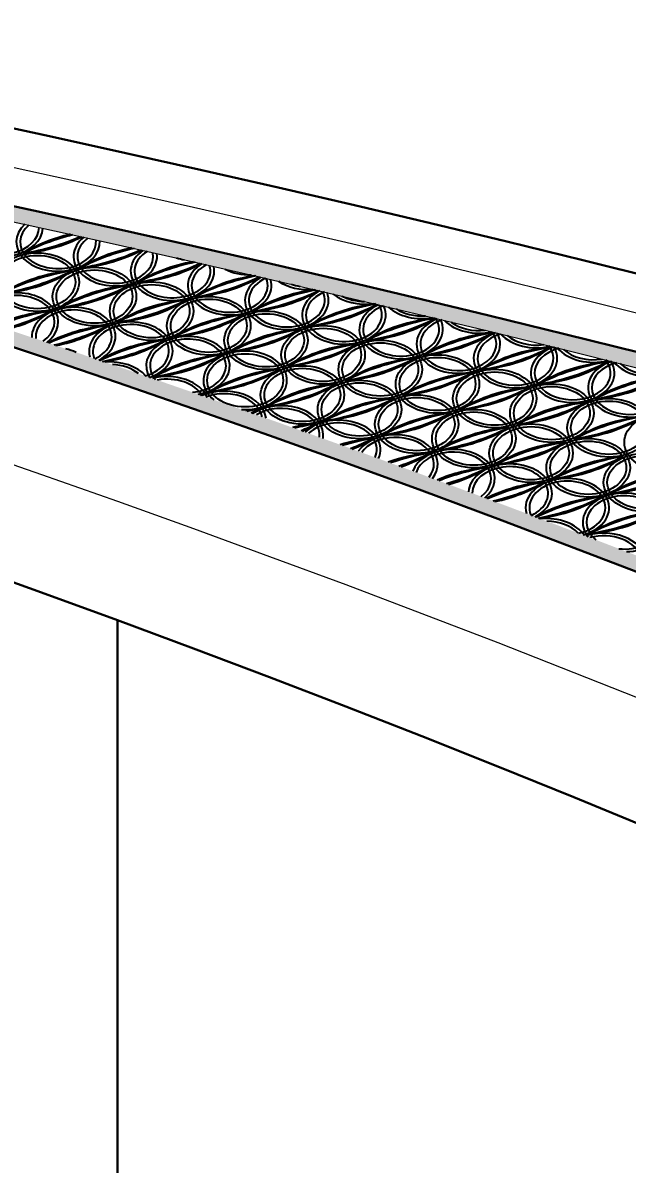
# Model space of a CAD drawing. Header units: millimetres. Extents: x 4628 to 974470, y 12613 to 383573.
# Drawn here: x 635343 to 643290, y 333693 to 348696 of the extents above; entities that cross this region are included whole.
import ezdxf

# ---------------------------------------------------------------- set-up
doc = ezdxf.new("R2010")
doc.units = ezdxf.units.MM
doc.linetypes.add('CENTER', pattern=[2, 1.25, -0.25, 0.25, -0.25])
for name, color, linetype, lineweight in [('标注', 3, 'Continuous', 18), ('桥 中心线', 5, 'CENTER', 15), ('桥 构造粗实', 1, 'Continuous', 30)]:
    doc.layers.add(name, color=color, linetype=linetype, lineweight=lineweight)
doc.styles.add('仿宋字', font='', dxfattribs={"width": 0.7})
doc.styles.get('仿宋字').set_extended_font_data('仿宋_GB2312')
doc.dimstyles.new('750', dxfattribs={"dimscale": 0, "dimtxt": 2.5, "dimasz": 1, "dimexe": 1, "dimexo": 1, "dimgap": 0, "dimtad": 0, "dimdec": 0, "dimlfac": 0.1, "dimrnd": 0.1, "dimzin": 12, "dimdsep": 46, "dimtxsty": '仿宋字', "dimblk": 'OBLIQUE', "dimcen": -1, "dimclrd": 256, "dimclre": 256, "dimclrt": 256, "dimadec": 4, "dimazin": 0, "dimtp": 2, "dimtm": 3, "dimtfac": 0.5, "dimtdec": 0, "dimtmove": 2, "dimatfit": 3, "dimldrblk": 'OBLIQUE', "dimfxl": 3, "dimfxlon": 1, "dimtvp": 0.7, "dimtolj": 1, "dimtzin": 12, "dimarcsym": 0})

# ---------------------------------------------------------------- blocks, each defined once
blk = doc.blocks.new('_Oblique')
at = {"color": 0, "linetype": 'ByBlock', "lineweight": -2}
blk.add_line((-0.5, -0.5), (0.5, 0.5), dxfattribs=at)
blk = doc.blocks.new('*D94')
at = {"layer": 'Defpoints', "color": 0}
for p in [(663589, 354869), (663589, 320810), (501589, 320390)]:
    blk.add_point(p, dxfattribs=at)
at = {"layer": '标注', "lineweight": -2}
for p, q in [((501589, 352869), (501589, 355869)), ((663589, 352869), (663589, 355869)), ((501589, 354869), (663589, 354869))]:
    blk.add_line(p, q, dxfattribs=at)
at = {"layer": '标注', "lineweight": -2, "xscale": 1000.0000020837, "yscale": 1000.0000020837, "zscale": 1000.0000020837, "rotation": 180}
blk.add_blockref('_Oblique', (501589, 354869), dxfattribs=at)
at = {"layer": '标注', "lineweight": -2, "xscale": 1000.0000020837, "yscale": 1000.0000020837, "zscale": 1000.0000020837}
blk.add_blockref('_Oblique', (663589, 354869), dxfattribs=at)
at = {"layer": '标注', "insert": (582589, 356619), "char_height": 2500, "attachment_point": 5, "style": '仿宋字'}
blk.add_mtext('\\A1;18×900', dxfattribs=at)
blk = doc.blocks.new('2121212')
at = {"color": 8}
for centre, major_axis, start_param, end_param in [((-49220, 25735), (550, 0), 2.568809, 6.255835), ((-49220, 25735), (500, 0), 2.540631, 6.284407), ((-48469, 25544), (550, 0), 2.492601, 6.323851), ((-48469, 25544), (500, 0), 2.455867, 6.360055), ((-47783, 24515), (-1697, 0), -1.256938, -0.835323), ((-47431, 23986), (-2505, 0), -1.227392, -0.933532), ((-49506, 27101), (-2505, 0), 1.806196, 2.13112), ((-49154, 26572), (-1697, 0), 1.707987, 2.199272), ((-47717, 25352), (-550, 0), 5.563705, 9.527729), ((-47717, 25352), (500, 0), 2.37761, 6.43038), ((-48742, 25017), (-550, 0), 3.141593, 9.424778), ((-48742, 25017), (-500, 0), 3.141593, 9.424778), ((-47032, 24323), (1697, 0), 1.849522, 2.30627), ((-46679, 23795), (-2505, 0), -1.249907, -0.933532), ((-48754, 26909), (2505, 0), -1.335396, -0.993252), ((-48402, 26381), (-1697, 0), 1.707987, 2.223261), ((-46965, 25160), (-550, 0), 5.497349, 9.586055), ((-46965, 25160), (-500, 0), 5.445073, 9.6384), ((-47991, 24826), (-550, 0), 3.141593, 9.424778), ((-46280, 24132), (1697, 0), 1.816308, 2.30627), ((-45928, 23603), (-2505, 0), -1.27076, -0.933532), ((-48003, 26718), (-2505, 0), 1.806196, 2.163689), ((-47650, 26189), (1697, 0), -1.433605, -0.896983), ((-46692, 25687), (550, 0), 4.304927, 4.496647), ((-46213, 24969), (550, 0), 2.293645, 6.498746), ((-46213, 24969), (500, 0), 2.233585, 6.559281), ((-48057, 23989), (-1697, 0), -1.433605, -0.835323), ((-47705, 23460), (-2505, 0), -1.335396, -0.933532), ((-49427, 26046), (1697, 0), -1.433605, -0.835323), ((-49780, 26575), (2505, 0), -1.335396, -0.933532), ((-47991, 24826), (-500, 0), 3.141593, 9.424778), ((-45528, 23940), (-1697, 0), -1.356063, -0.835323), ((-45176, 23412), (2505, 0), 1.851844, 2.208061), ((-47251, 26526), (-2505, 0), 1.806196, 2.177271), ((-46899, 25998), (-1697, 0), 1.707987, 2.263486), ((-45940, 25495), (-550, 0), 7.208068, 7.86949), ((-45462, 24777), (-550, 0), 5.377566, 9.68939), ((-45462, 24777), (-500, 0), 5.30974, 9.757215), ((-47305, 23797), (1697, 0), 1.707987, 2.30627), ((-46953, 23268), (2505, 0), 1.806196, 2.208061), ((-48676, 25854), (-1697, 0), 1.707987, 2.30627), ((-49028, 26383), (-2505, 0), 1.806196, 2.208061), ((-47239, 24634), (-550, 0), 3.141593, 9.424778), ((-44776, 23749), (1697, 0), 1.758202, 2.30627), ((-44424, 23220), (-2505, 0), -1.306164, -0.933532), ((-46499, 26335), (2505, 0), -1.335396, -0.952967), ((-45188, 25304), (550, 0), 3.944673, 4.839097), ((-45188, 25304), (500, 0), 4.263908, 4.519862), ((-49016, 24491), (-550, 0), 8.660458, 12.443021), ((-49016, 24491), (-500, 0), 8.627152, 12.476401), ((-46554, 23606), (-1697, 0), -1.433605, -0.835323), ((-46201, 23077), (-2505, 0), -1.335396, -0.933532), ((-47924, 25663), (-1697, 0), 1.707987, 2.30627), ((-48276, 26192), (2505, 0), -1.335396, -0.933532), ((-46487, 24443), (-550, 0), 3.141593, 9.424778), ((-46487, 24443), (-500, 0), 3.141593, 9.424778), ((-46147, 25806), (-1697, 0), 1.707987, 2.279279), ((-44710, 24586), (550, 0), 2.185272, 6.59019), ((-44710, 24586), (500, 0), 2.109262, 6.665691), ((-44436, 25112), (550, 0), 3.856589, 4.916708), ((-44436, 25112), (500, 0), 4.065946, 4.707259), ((-48331, 23463), (1697, 0), 1.707987, 2.166502), ((-47978, 22934), (-2505, 0), -1.335396, -1.032257), ((-50053, 26048), (-2505, 0), 1.931615, 2.208061), ((-49701, 25520), (1697, 0), -1.234533, -0.835323), ((-48264, 24300), (550, 0), 5.357924, 9.450635), ((-48264, 24300), (500, 0), 5.305915, 9.502082), ((-44025, 23557), (1697, 0), 1.73367, 2.30627), ((-43672, 23029), (-2505, 0), -1.3206, -0.933532), ((-45747, 26143), (-2505, 0), 1.806196, 2.198323), ((-45395, 25614), (1697, 0), -1.433605, -0.84885), ((-43958, 24394), (550, 0), 2.140347, 6.627563), ((-43958, 24394), (500, 0), 2.057378, 6.710526), ((-43685, 24921), (550, 0), 3.792937, 4.974678), ((-43685, 24921), (-500, 0), 7.10501, 7.945628), ((-47512, 24108), (-550, 0), 8.317059, 12.764652), ((-47512, 24108), (-500, 0), 8.238808, 12.843023), ((-45802, 23414), (-1697, 0), -1.433605, -0.835323), ((-45450, 22885), (-2505, 0), -1.335396, -0.933532), ((-47172, 25471), (1697, 0), -1.433605, -0.835323), ((-47524, 26000), (-2505, 0), 1.806196, 2.208061), ((-43273, 23366), (-1697, 0), -1.429379, -0.835323), ((-42921, 22837), (-2505, 0), -1.332984, -0.933532), ((-44643, 25423), (1697, 0), -1.433605, -0.837512), ((-44996, 25952), (-2505, 0), 1.806196, 2.206486), ((-43206, 24203), (550, 0), 2.101069, 6.659514), ((-43206, 24203), (500, 0), 2.011659, 6.749545), ((-42933, 24729), (-550, 0), 6.884238, 8.160178), ((-42933, 24729), (-500, 0), 7.034698, 8.011164), ((-47579, 23271), (-1697, 0), -1.433605, -0.923977), ((-47227, 22742), (-2505, 0), -1.335396, -0.996227), ((-49302, 25857), (-2505, 0), 1.888297, 2.208061), ((-48949, 25328), (-1697, 0), 1.840471, 2.30627), ((-46761, 23917), (-550, 0), 8.097082, 12.97647), ((-45050, 23223), (1697, 0), 1.707987, 2.30627), ((-44698, 22694), (2505, 0), 1.806196, 2.208061), ((-46420, 25280), (1697, 0), -1.433605, -0.835323), ((-46773, 25809), (-2505, 0), 1.806196, 2.208061), ((-44984, 24060), (-550, 0), 3.141593, 9.424778), ((-44984, 24060), (-500, 0), 3.141593, 9.424778), ((-42521, 23174), (-1697, 0), -1.433605, -0.835323), ((-42169, 22645), (2505, 0), 1.806196, 2.208061), ((-43892, 25231), (-1697, 0), 1.707987, 2.30627), ((-44244, 25760), (-2505, 0), 1.806196, 2.208061), ((-42455, 24011), (-550, 0), 5.209449, 9.825923), ((-42455, 24011), (-500, 0), 5.114361, 9.921011), ((-42181, 24538), (-550, 0), 6.844808, 8.190564), ((-42181, 24538), (-500, 0), 6.982618, 8.052754), ((-46827, 23079), (1697, 0), 1.707987, 2.270973), ((-46475, 22551), (2505, 0), 1.806196, 2.183062), ((-48550, 25665), (2505, 0), -1.301394, -0.933532), ((-48198, 25137), (-1697, 0), 1.764172, 2.30627), ((-46761, 23917), (-500, 0), 7.968735, 13.104817), ((-44298, 23031), (1697, 0), 1.707987, 2.30627), ((-43946, 22502), (-2505, 0), -1.335396, -0.933532), ((-45669, 25088), (-1697, 0), 1.707987, 2.30627), ((-46021, 25617), (2505, 0), -1.335396, -0.933532), ((-44232, 23868), (-550, 0), 3.141593, 9.424778), ((-44232, 23868), (-500, 0), 3.141593, 9.424778), ((-41769, 22983), (1697, 0), 1.707987, 2.30627), ((-41417, 22454), (2505, 0), 1.806196, 2.208061), ((-43140, 25040), (1697, 0), -1.433605, -0.835323), ((-43492, 25569), (2505, 0), -1.335396, -0.933532), ((-41703, 23820), (-550, 0), 5.184059, 9.842218), ((-48538, 23773), (-550, 0), 4.123518, 4.398609), ((-46075, 22888), (1697, 0), 1.707987, 2.30627), ((-45723, 22359), (-2505, 0), -1.335396, -0.933532), ((-47446, 24945), (-1697, 0), 1.707987, 2.30627), ((-47798, 25474), (2505, 0), -1.335396, -0.933532), ((-46009, 23725), (-550, 0), 7.767637, 13.291081), ((-46009, 23725), (-500, 0), 3.141593, 9.424778), ((-43547, 22840), (1697, 0), 1.707987, 2.30627), ((-43194, 22311), (-2505, 0), -1.335396, -0.933532), ((-44917, 24897), (-1697, 0), 1.707987, 2.30627), ((-45269, 25426), (2505, 0), -1.335396, -0.933532), ((-43480, 23677), (-550, 0), 3.141593, 9.424778), ((-43480, 23677), (-500, 0), 3.141593, 9.424778), ((-41703, 23820), (-500, 0), 5.083473, 9.941944), ((-41429, 24346), (-550, 0), 6.815538, 8.210139), ((-41429, 24346), (500, 0), 3.80285, 4.938885), ((-47786, 23582), (550, 0), 0.5412, 1.689152), ((-47786, 23582), (500, 0), 0.723865, 1.505848), ((-45324, 22696), (-1697, 0), -1.433605, -0.835323), ((-44971, 22168), (-2505, 0), -1.335396, -0.933532), ((-46694, 24754), (1697, 0), -1.433605, -0.835323), ((-47046, 25282), (-2505, 0), 1.806196, 2.208061), ((-41018, 22791), (1697, 0), 1.707987, 2.30627), ((-40665, 22262), (-2505, 0), -1.335396, -0.933532), ((-42388, 24848), (-1697, 0), 1.707987, 2.30627), ((-42740, 25377), (-2505, 0), 1.806196, 2.208061), ((-40951, 23628), (-550, 0), 5.167467, 9.851739), ((-40951, 23628), (500, 0), 1.922708, 6.813197), ((-40678, 24154), (-550, 0), 6.79787, 8.221233), ((-40678, 24154), (-500, 0), 6.922384, 8.096538), ((-47034, 23390), (550, 0), 0.289587, 1.932055), ((-47034, 23390), (500, 0), 0.388616, 1.834131), ((-44505, 23342), (-550, 0), 3.141593, 9.424778), ((-42795, 22648), (-1697, 0), -1.433605, -0.835323), ((-42443, 22119), (2505, 0), 1.806196, 2.208061), ((-44165, 24705), (1697, 0), -1.433605, -0.835323), ((-44517, 25234), (-2505, 0), 1.806196, 2.208061), ((-40266, 22600), (1697, 0), 1.707987, 2.30627), ((-39914, 22071), (-2505, 0), -1.335396, -0.933532), ((-41636, 24657), (-1697, 0), 1.707987, 2.30627), ((-41989, 25186), (-2505, 0), 1.806196, 2.208061), ((-46283, 23199), (-550, 0), 3.217392, 5.274955), ((-46283, 23199), (500, 0), 0.13719, 2.071972), ((-44572, 22505), (-1697, 0), -1.433605, -0.835323), ((-44220, 21976), (-2505, 0), -1.335396, -0.933532), ((-45942, 24562), (-1697, 0), 1.707987, 2.30627), ((-46295, 25091), (2505, 0), -1.335396, -0.933532), ((-44505, 23342), (-500, 0), 3.141593, 9.424778), ((-42043, 22457), (1697, 0), 1.707987, 2.30627), ((-41691, 21928), (-2505, 0), -1.335396, -0.933532), ((-43413, 24514), (-1697, 0), 1.707987, 2.30627), ((-43766, 25042), (-2505, 0), 1.806196, 2.208061), ((-41976, 23294), (-550, 0), 3.141593, 9.424778), ((-41976, 23294), (-500, 0), 3.141593, 9.424778), ((-46349, 22362), (-1697, 0), -1.433605, -1.417969), ((-45997, 21833), (-2505, 0), -1.335396, -1.326033), ((-48072, 24948), (-2505, 0), 2.201242, 2.208061), ((-47719, 24419), (-1697, 0), 2.296631, 2.30627), ((-45531, 23007), (-550, 0), 9.301547, 11.747007), ((-43820, 22313), (1697, 0), 1.707987, 2.30627), ((-43468, 21785), (-2505, 0), -1.335396, -0.933532), ((-45191, 24370), (-1697, 0), 1.707987, 2.30627), ((-45543, 24899), (2505, 0), -1.335396, -0.933532), ((-41291, 22265), (1697, 0), 1.707987, 2.30627), ((-40939, 21736), (-2505, 0), -1.335396, -0.933532), ((-42662, 24322), (1697, 0), -1.433605, -0.835323), ((-43014, 24851), (2505, 0), -1.335396, -0.933532), ((-41225, 23102), (-550, 0), 3.141593, 9.424778), ((-41225, 23102), (-500, 0), 3.141593, 9.424778), ((-45597, 22170), (1697, 0), 1.707987, 1.813106), ((-45245, 21641), (-2505, 0), -1.335396, -1.270593), ((-47320, 24756), (2505, 0), -0.982777, -0.933532), ((-46968, 24227), (-1697, 0), 2.236561, 2.30627), ((-45531, 23007), (-500, 0), 9.338345, 11.709885), ((-43068, 22122), (1697, 0), 1.707987, 2.30627), ((-42716, 21593), (-2505, 0), -1.335396, -0.933532), ((-44439, 24179), (1697, 0), -1.433605, -0.835323), ((-44791, 24708), (-2505, 0), 1.806196, 2.208061), ((-40473, 22910), (-550, 0), 3.141593, 9.424778), ((-44846, 21979), (1697, 0), 1.707987, 1.895666), ((-44493, 21450), (-2505, 0), -1.335396, -1.21701), ((-46568, 24565), (-2505, 0), 2.113988, 2.208061), ((-46216, 24036), (1697, 0), -0.968877, -0.835323), ((-44779, 22816), (550, 0), 5.967408, 8.787893), ((-44779, 22816), (500, 0), 5.984095, 8.771392), ((-42317, 21930), (-1697, 0), -1.433605, -0.835323), ((-41964, 21401), (2505, 0), 1.806196, 2.208061), ((-43687, 23987), (-1697, 0), 1.707987, 2.30627), ((-44039, 24516), (-2505, 0), 1.806196, 2.208061), ((-42250, 22767), (-550, 0), 3.141593, 9.424778), ((-42250, 22767), (-500, 0), 3.141593, 9.424778), ((-40540, 22073), (-1697, 0), -1.433605, -0.835323), ((-40187, 21545), (-2505, 0), -1.335396, -0.933532), ((-41910, 24131), (1697, 0), -1.433605, -0.835323), ((-42262, 24659), (2505, 0), -1.335396, -0.933532), ((-44094, 21787), (-1697, 0), -1.433605, -1.167115), ((-43742, 21258), (-2505, 0), -1.335396, -1.164387), ((-45816, 24373), (2505, 0), -1.074949, -0.933532), ((-45464, 23844), (-1697, 0), 2.104759, 2.30627), ((-44027, 22624), (-550, 0), 8.916008, 12.112313), ((-44027, 22624), (-500, 0), 8.913944, 12.114997), ((-41498, 22576), (-550, 0), 3.141593, 9.424778), ((-43275, 22433), (550, 0), 5.570918, 9.163661), ((-41565, 21739), (1697, 0), 1.707987, 2.30627), ((-41213, 21210), (2505, 0), 1.806196, 2.208061), ((-42935, 23796), (-1697, 0), 1.707987, 2.30627), ((-43288, 24325), (-2505, 0), 1.806196, 2.208061), ((-41498, 22576), (-500, 0), 3.141593, 9.424778), ((-43342, 21596), (1697, 0), 1.707987, 2.051358), ((-42990, 21067), (-2505, 0), -1.335396, -1.111832), ((-45065, 24182), (2505, 0), -1.126497, -0.933532), ((-44712, 23653), (-1697, 0), 2.029991, 2.30627), ((-43275, 22433), (500, 0), 5.54806, 9.186056), ((-40813, 21547), (1697, 0), 1.707987, 2.30627), ((-40461, 21018), (-2505, 0), -1.335396, -0.933532), ((-42184, 23604), (1697, 0), -1.433605, -0.835323), ((-42536, 24133), (2505, 0), -1.335396, -0.933532), ((-40747, 22384), (-550, 0), 3.141593, 9.424778), ((-40747, 22384), (-500, 0), 3.141593, 9.424778), ((-42590, 21404), (1697, 0), 1.707987, 2.125856), ((-42238, 20875), (-2505, 0), -1.335396, -1.060173), ((-44313, 23990), (-2505, 0), 1.960339, 2.208061), ((-43961, 23461), (1697, 0), -1.192519, -0.835323), ((-42524, 22241), (550, 0), 5.350398, 9.374382), ((-42524, 22241), (500, 0), 5.303089, 9.421726), ((-40061, 21356), (1697, 0), 1.707987, 2.30627), ((-39709, 20827), (-2505, 0), -1.335396, -0.933532), ((-41432, 23413), (-1697, 0), 1.707987, 2.30627), ((-41784, 23942), (-2505, 0), 1.806196, 2.208061), ((-41839, 21213), (1697, 0), 1.707987, 2.199973), ((-41486, 20684), (-2505, 0), -1.335396, -1.008367), ((-43561, 23798), (-2505, 0), 1.901316, 2.208061), ((-43209, 23270), (1697, 0), -1.281797, -0.835323), ((-41772, 22050), (550, 0), 5.098066, 9.61827), ((-41772, 22050), (500, 0), 5.013599, 9.703713), ((-41020, 21858), (-550, 0), 7.900405, 13.085817), ((-41020, 21858), (-500, 0), 7.704296, 13.281926), ((-41087, 21021), (1697, 0), 1.707987, 2.273748), ((-40735, 20492), (2505, 0), 1.806196, 2.185141), ((-42809, 23607), (-2505, 0), 1.836613, 2.208061), ((-42457, 23078), (-1697, 0), 1.757867, 2.30627), ((-42046, 21523), (550, 0), 0.43593, 1.7133), ((-40335, 20829), (1697, 0), 1.707987, 2.30627), ((-39983, 20301), (2505, 0), 1.806196, 2.208061), ((-41705, 22887), (1697, 0), -1.433605, -0.835323), ((-42058, 23415), (2505, 0), -1.335396, -0.933532), ((-42046, 21523), (500, 0), 0.588446, 1.562495), ((-41294, 21332), (-550, 0), 3.26322, 5.156631), ((-41294, 21332), (-500, 0), 3.337271, 5.08258)]:
    blk.add_ellipse(centre, major_axis=major_axis, ratio=0.7, start_param=start_param, end_param=end_param, dxfattribs=at)
for centre, major_axis in [((-47239, 24634), (500, 0)), ((-45735, 24251), (550, 0)), ((-45735, 24251), (500, 0)), ((-45257, 23533), (550, 0)), ((-45257, 23533), (500, 0)), ((-42728, 23485), (550, 0)), ((-42728, 23485), (500, 0)), ((-43754, 23150), (550, 0)), ((-43754, 23150), (500, 0)), ((-43002, 22959), (550, 0)), ((-43002, 22959), (500, 0))]:
    blk.add_ellipse(centre, major_axis=major_axis, ratio=0.7, dxfattribs=at)

msp = doc.modelspace()

# ---------------------------------------------------------------- hatches: boundary and pattern name
h = msp.add_hatch(color=8)
h.paths.add_polyline_path([(681400.2, 331875.2), (680401.8, 332279.6), (679403.5, 332679.9), (678405.1, 333076.2), (677406.8, 333468.3), (676408.4, 333856.3), (675410.1, 334240.2), (674411.8, 334619.9), (673413.5, 334995.6), (672415.2, 335367.2), (671416.9, 335734.6), (670418.6, 336098), (669420.3, 336457.2), (668422, 336812.3), (667423.7, 337163.4), (666425.5, 337510.3), (665427.2, 337853.1), (664429, 338191.8), (663430.7, 338526.4), (662432.5, 338856.9), (661434.2, 339183.2), (660436, 339505.5), (659437.8, 339823.7), (658439.6, 340137.7), (657441.4, 340447.7), (656443.2, 340753.5), (655445, 341055.3), (654446.8, 341352.9), (653448.6, 341646.4), (652450.4, 341935.8), (651452.2, 342221.1), (650454.1, 342502.3), (649455.9, 342779.4), (648457.8, 343052.4), (647459.6, 343321.3), (646461.5, 343586.1), (645463.3, 343846.7), (644465.2, 344103.3), (643467.1, 344355.7), (642468.9, 344604.1), (641470.8, 344848.3), (640472.7, 345088.5), (639474.6, 345324.5), (638476.5, 345556.4), (637478.4, 345784.2), (636480.3, 346007.9), (635482.2, 346227.5), (634484.2, 346443), (633486.1, 346654.4), (632488, 346861.7), (631490, 347064.9), (630491.9, 347264), (629493.8, 347458.9), (628495.8, 347649.8), (627497.7, 347836.6), (626499.7, 348019.2), (625501.7, 348197.8), (625458.9, 348205.2, 0.9565873), (625286.5, 347424.8), (625588.7, 347343.9), (626588.7, 347069.5), (627588.7, 346788.6), (628588.7, 346501.2), (629588.7, 346207.3), (630588.7, 345906.9), (631588.7, 345600.1), (632588.7, 345286.7), (633588.7, 344966.9), (634588.7, 344640.6), (635588.7, 344307.8), (636588.7, 343968.5), (637588.7, 343622.7), (638588.7, 343270.5), (639588.7, 342911.7), (640588.7, 342546.5), (641588.7, 342174.8), (642588.7, 341796.7), (643588.7, 341412), (644588.7, 341020.9), (645588.7, 340623.3), (646588.7, 340219.2), (647588.7, 339808.6), (648588.7, 339391.6), (649588.7, 338968), (650588.7, 338538), (651588.7, 338101.6), (652588.7, 337658.6), (653588.7, 337209.2), (654588.7, 336753.3), (655588.7, 336290.9), (656588.7, 335822.1), (657588.7, 335346.8), (658588.7, 334865), (659588.7, 334376.7), (660588.7, 333882), (661588.7, 333380.8), (662588.7, 332873.1), (663588.7, 332359), (664588.7, 331838.3), (665588.7, 331311.3), (666588.7, 330777.7), (667588.7, 330237.7), (668588.7, 329691.2), (669588.7, 329138.2), (670588.7, 328578.8), (671588.7, 328012.9), (672588.7, 327440.5), (673588.7, 326861.7), (674588.7, 326276.4), (675588.7, 325684.6), (676588.7, 325086.4), (677588.7, 324481.7), (678588.7, 323870.6), (679588.7, 323252.9), (680588.7, 322628.8), (681588.7, 321998.3), (681878.2, 321813.9), (702655.8, 321448.6, 0.7232141), (702906.3, 322165.8), (702367.4, 322432.9), (701368.9, 322923.6), (700370.4, 323410.2), (699371.9, 323892.8), (698373.4, 324371.2), (697375, 324845.4), (696376.5, 325315.6), (695378, 325781.7), (694379.5, 326243.7), (693381.1, 326701.5), (692382.6, 327155.2), (691384.2, 327604.9), (690385.8, 328050.4), (689387.3, 328491.8), (688388.9, 328929.1), (687390.5, 329362.3), (686392.1, 329791.4), (685393.7, 330216.4), (684395.3, 330637.2), (683396.9, 331054), (682398.6, 331466.7)])
h.paths.add_polyline_path([(681324.8, 331690), (682322.5, 331281.7), (683320.2, 330869.3), (684317.9, 330452.8), (685315.7, 330032.2), (686313.5, 329607.5), (687311.2, 329178.7), (688309, 328745.8), (689306.8, 328308.8), (690304.6, 327867.6), (691302.4, 327422.4), (692300.2, 326973), (693298, 326519.6), (694295.9, 326062), (695293.7, 325600.3), (696291.6, 325134.5), (697289.4, 324664.6), (698287.3, 324190.6), (699285.2, 323712.5), (700283.1, 323230.3), (701281, 322744), (702278.9, 322253.5), (702797, 321996.8, -0.692809), (702659.3, 321648.6), (681938.1, 322012.9), (681695.8, 322167.2), (680695, 322798.3), (679694.2, 323422.8), (678693.4, 324041), (677692.6, 324652.6), (676691.8, 325257.8), (675691, 325856.5), (674690.2, 326448.8), (673689.3, 327034.6), (672688.5, 327613.9), (671687.7, 328186.7), (670686.8, 328753.1), (669685.9, 329313), (668685.1, 329866.5), (667684.2, 330413.4), (666683.3, 330953.9), (665682.4, 331488), (664681.5, 332015.5), (663680.6, 332536.6), (662679.7, 333051.2), (661678.8, 333559.3), (660677.9, 334061), (659676.9, 334556.2), (658676, 335044.9), (657675.1, 335527.2), (656674.1, 336002.9), (655673.1, 336472.2), (654672.2, 336935.1), (653671.2, 337391.4), (652670.2, 337841.3), (651669.2, 338284.6), (650668.2, 338721.6), (649667.2, 339152), (648666.2, 339575.9), (647665.2, 339993.4), (646664.2, 340404.4), (645663.1, 340808.9), (644662.1, 341206.9), (643661.1, 341598.5), (642660, 341983.5), (641658.9, 342362.1), (640657.9, 342734.2), (639656.8, 343099.8), (638655.7, 343458.9), (637654.6, 343811.5), (636653.5, 344157.7), (635652.4, 344497.3), (634651.3, 344830.5), (633650.2, 345157.2), (632649.1, 345477.4), (631648, 345791.1), (630646.8, 346098.3), (629645.7, 346399), (628644.5, 346693.2), (627643.4, 346980.9), (626642.2, 347262.2), (625641.1, 347536.9), (625338.3, 347618, -0.9565873), (625424.5, 348008.2), (625466.8, 348000.8), (626464.1, 347822.4), (627461.3, 347639.9), (628458.6, 347453.3), (629455.9, 347262.6), (630453.2, 347067.8), (631450.4, 346868.8), (632447.7, 346665.8), (633445, 346458.7), (634442.3, 346247.5), (635439.6, 346032.1), (636437, 345812.7), (637434.3, 345589.2), (638431.6, 345361.5), (639429, 345129.8), (640426.3, 344893.9), (641423.7, 344654), (642421, 344409.9), (643418.4, 344161.7), (644415.8, 343909.5), (645413.2, 343653.1), (646410.6, 343392.6), (647408, 343128.1), (648405.4, 342859.4), (649402.8, 342586.6), (650400.2, 342309.7), (651397.6, 342028.7), (652395.1, 341743.6), (653392.5, 341454.4), (654390, 341161.1), (655387.4, 340863.7), (656384.9, 340562.2), (657382.4, 340256.6), (658379.9, 339946.8), (659377.4, 339633), (660374.9, 339315.1), (661372.4, 338993), (662370, 338666.9), (663367.5, 338336.6), (664365, 338002.3), (665362.6, 337663.8), (666360.2, 337321.2), (667357.7, 336974.6), (668355.3, 336623.8), (669352.9, 336268.9), (670350.5, 335909.9), (671348.1, 335546.8), (672345.7, 335179.6), (673343.4, 334808.3), (674341, 334432.9), (675338.7, 334053.4), (676336.3, 333669.7), (677334, 333282), (678331.7, 332890.1), (679329.4, 332494.2), (680327.1, 332094.1)], flags=16)

# ---------------------------------------------------------------- linework, layer by layer
at = {"layer": '桥 中心线', "color": 8, "ltscale": 3000}
msp.add_lwpolyline([(634588.7, 346932), (635588.7, 346716.1), (636588.7, 346496), (637588.7, 346271.9), (638588.7, 346043.7), (639588.7, 345811.3), (640588.7, 345574.8), (641588.7, 345334.2), (642588.7, 345089.5), (643588.7, 344840.7), (644588.7, 344587.8), (645588.7, 344330.7), (646588.7, 344069.6), (647588.7, 343804.3), (648588.7, 343534.9), (649588.7, 343261.5), (650588.7, 342983.9), (651588.7, 342702.1), (652588.7, 342416.3), (653588.7, 342126.4), (654588.7, 341832.3), (655588.7, 341534.1), (656588.7, 341231.9)], dxfattribs=at)
at = {"layer": '桥 中心线', "ltscale": 3000}
msp.add_lwpolyline([(634588.7, 343102.9), (635588.7, 342757.7), (636588.7, 342405.9), (637588.7, 342047.6), (638588.7, 341682.7), (639588.7, 341311.2), (640588.7, 340933.1), (641588.7, 340548.5), (642588.7, 340157.3), (643588.7, 339759.5), (644588.7, 339355.1), (645588.7, 338944.2), (646588.7, 338526.7), (647588.7, 338102.6), (648588.7, 337671.9), (649588.7, 337234.7), (650588.7, 336790.9), (651588.7, 336340.5), (652588.7, 335883.5), (653588.7, 335420), (654588.7, 334949.9), (655588.7, 334473.2), (656588.7, 333989.9)], dxfattribs=at)
at = {"layer": '桥 构造粗实'}
msp.add_line((636588.7, 340843.4), (636588.7, 321045.6), dxfattribs=at)
for points in [[(634693.3, 347420.9), (635695.2, 347204.6), (636697.1, 346984.2), (637699, 346759.6), (638700.9, 346530.9), (639702.8, 346298.1), (640704.7, 346061.2), (641706.6, 345820.1), (642708.5, 345575), (643710.4, 345325.7), (644712.3, 345072.3), (645714.1, 344814.8), (646716, 344553.1), (647717.9, 344287.4), (648719.7, 344017.5), (649721.6, 343743.5), (650723.4, 343465.4), (651725.2, 343183.1), (652727.1, 342896.8), (653728.9, 342606.3), (654730.7, 342311.7), (655732.5, 342013), (656734.3, 341710.2)], [(634484.2, 346443), (635482.2, 346227.5), (636480.3, 346007.9), (637478.4, 345784.2), (638476.5, 345556.4), (639474.6, 345324.5), (640472.7, 345088.5), (641470.8, 344848.3), (642468.9, 344604.1), (643467.1, 344355.7), (644465.2, 344103.3), (645463.3, 343846.7), (646461.5, 343586.1), (647459.6, 343321.3), (648457.8, 343052.4), (649455.9, 342779.4), (650454.1, 342502.3), (651452.2, 342221.1), (652450.4, 341935.8), (653448.6, 341646.4), (654446.8, 341352.9), (655445, 341055.3), (656443.2, 340753.5)], [(634588.7, 344640.6), (635588.7, 344307.8), (636588.7, 343968.5), (637588.7, 343622.7), (638588.7, 343270.5), (639588.7, 342911.7), (640588.7, 342546.5), (641588.7, 342174.8), (642588.7, 341796.7), (643588.7, 341412), (644588.7, 341020.9), (645588.7, 340623.3), (646588.7, 340219.2), (647588.7, 339808.6), (648588.7, 339391.6), (649588.7, 338968), (650588.7, 338538), (651588.7, 338101.6), (652588.7, 337658.6), (653588.7, 337209.2), (654588.7, 336753.3), (655588.7, 336290.9), (656588.7, 335822.1)], [(634588.7, 341565.2), (635588.7, 341207.6), (636588.7, 340843.4), (637588.7, 340472.5), (638588.7, 340094.9), (639588.7, 339710.6), (640588.7, 339319.7), (641588.7, 338922.1), (642588.7, 338517.9), (643588.7, 338107), (644588.7, 337689.4), (645588.7, 337265.1), (646588.7, 336834.2), (647588.7, 336396.6), (648588.7, 335952.3), (649588.7, 335501.3), (650588.7, 335043.7), (651588.7, 334579.4), (652588.7, 334108.4), (653588.7, 333630.8), (654588.7, 333146.5), (655588.7, 332655.4), (656588.7, 332157.8)]]:
    msp.add_lwpolyline(points, dxfattribs=at)
at = {"layer": '桥 构造粗实', "color": 252, "lineweight": 15}
msp.add_lwpolyline([(634442.3, 346247.5), (635439.6, 346032.1), (636437, 345812.7), (637434.3, 345589.2), (638431.6, 345361.5), (639429, 345129.8), (640426.3, 344893.9), (641423.7, 344654), (642421, 344409.9), (643418.4, 344161.7), (644415.8, 343909.5), (645413.2, 343653.1), (646410.6, 343392.6), (647408, 343128.1), (648405.4, 342859.4), (649402.8, 342586.6), (650400.2, 342309.7), (651397.6, 342028.7), (652395.1, 341743.6), (653392.5, 341454.4), (654390, 341161.1), (655387.4, 340863.7), (656384.9, 340562.2)], dxfattribs=at)

# ---------------------------------------------------------------- block references
msp.add_blockref('2121212', (684275.9, 320271.1))

# ---------------------------------------------------------------- dimensions: what is measured, and where the dimension line sits
at = {"layer": '标注'}
dim = msp.add_linear_dim(base=(663588.7, 354868.6), p1=(501588.7, 320389.9), p2=(663588.7, 320809.5), text='18×900', dimstyle='750', override={"dimscale": 1000.000002, "dimfxl": 2}, dxfattribs=at)
dim.commit()
dim.dimension.update_dxf_attribs({"geometry": '*D94', "text_midpoint": (582588.7, 356618.6)})

doc.saveas('drawing.dxf')
